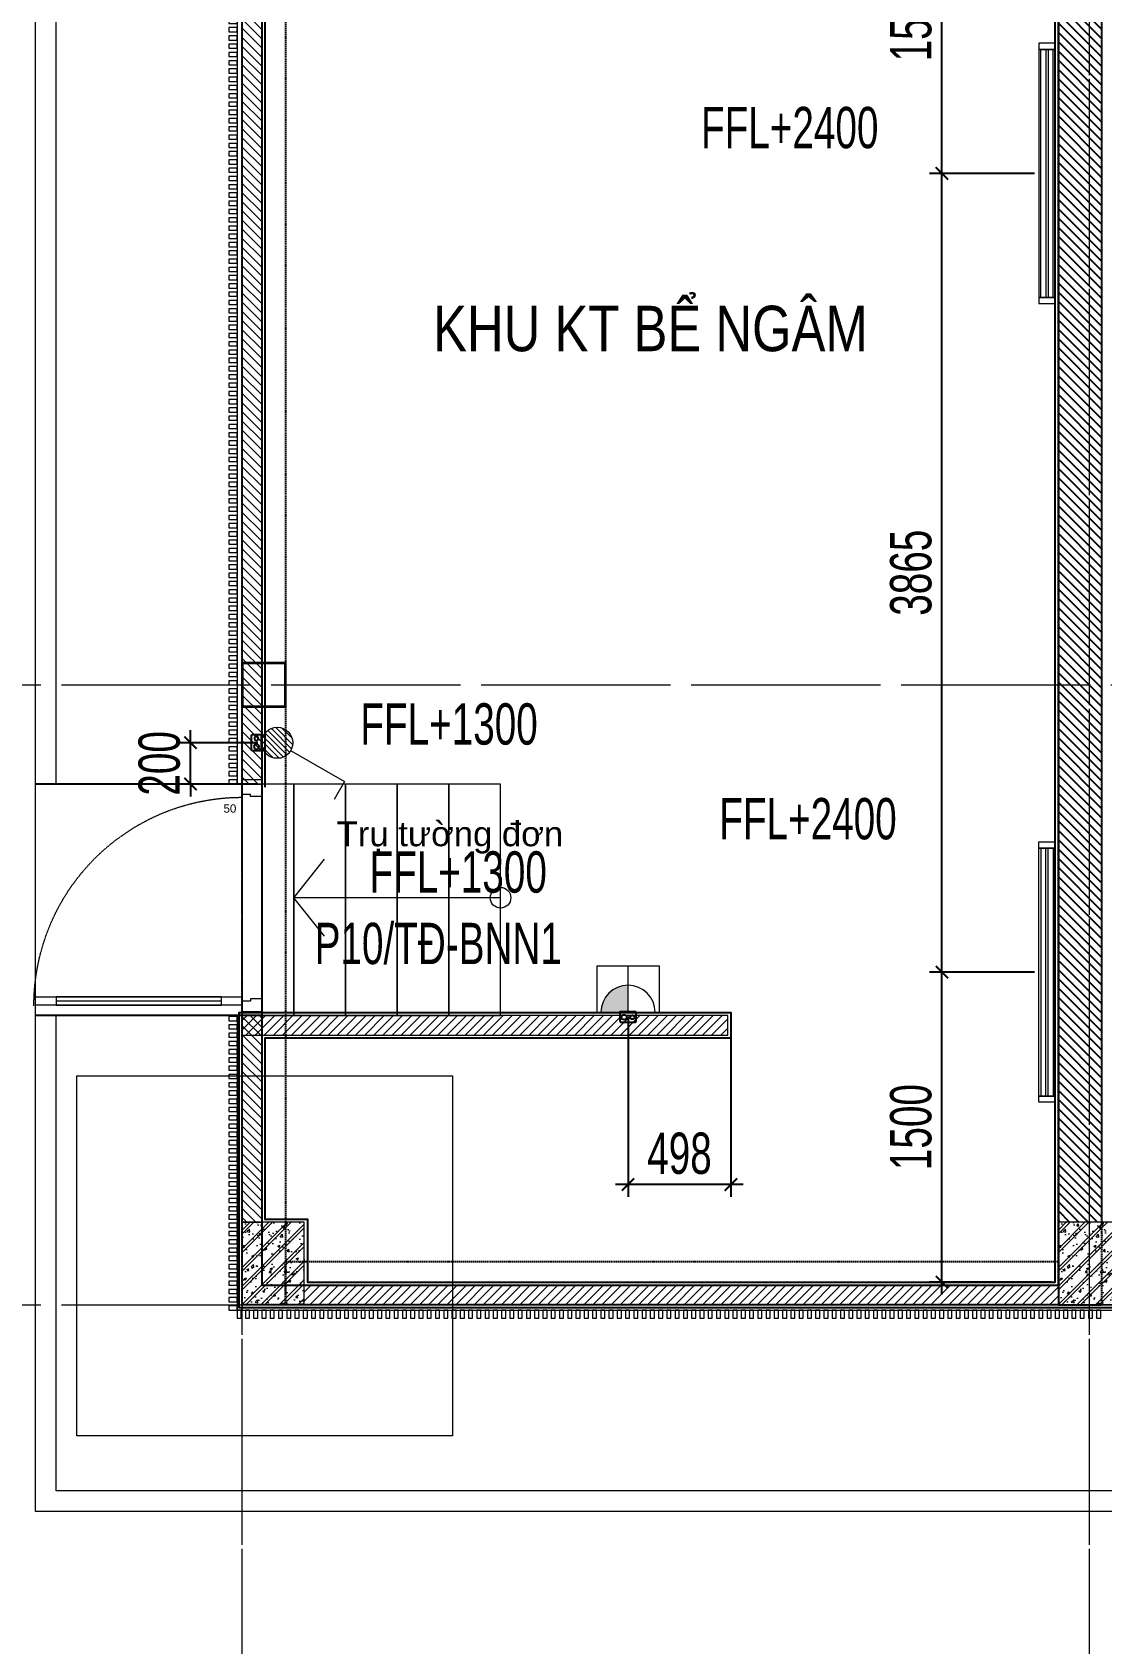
# Model space of a CAD drawing. Header units: millimetres. Extents: x -343543 to 400519, y -115663 to 104219.
# Drawn here: x -339580 to -334403, y 1360 to 9158 of the extents above; entities that cross this region are included whole.
import ezdxf
from ezdxf.xclip import XClip

# ---------------------------------------------------------------- set-up
doc = ezdxf.new("R2010")
doc.units = ezdxf.units.MM
doc.header["$XCLIPFRAME"] = 0
for name, pattern in [('XREF MAT BANG TUONG XAY$0$01.Xref _MB T1$0$HIDDEN', [9.524999999999999, 6.35, -3.175]), ('XREF MAT BANG TUONG XAY$0$CENTER', [50.800000000000004, 31.75, -6.35, 6.35, -6.35]), ('XREF MAT BANG TUONG XAY$0$xref_IKIGAI_Cot$0$HIDDEN', [9.524999999999999, 6.35, -3.175])]:
    doc.linetypes.add(name, pattern=pattern)
doc.layers.get('0').update_dxf_attribs({"color": 231, "lineweight": 0})
doc.layers.get('DefPoints').update_dxf_attribs({"color": 191})
for name, color, linetype in [('0-----E-Lighting', 2, 'Continuous'), ('Gen Điện', 6, 'Continuous'), ('XREF MAT BANG TUONG XAY$0$A-FNSH', 8, 'Continuous'), ('XREF MAT BANG TUONG XAY$0$A-FURN', 8, 'Continuous'), ('XREF MAT BANG TUONG XAY$0$A-PATT', 8, 'Continuous'), ('XREF MAT BANG TUONG XAY$0$xref_IKIGAI_Cot$0$S-HIDD', 8, 'XREF MAT BANG TUONG XAY$0$xref_IKIGAI_Cot$0$HIDDEN'), ('đế âm', 1, 'Continuous')]:
    doc.layers.add(name, color=color, linetype=linetype)
for name, color, linetype, lineweight in [('03. Xref_KyHieuChieuSang$0$1-INNO-E-Lighting', 3, 'Continuous', 5), ('1-INNO-E-Socket', 4, 'Continuous', 5), ('A-SYMBOLS', 10, 'Continuous', 13), ('E - EQ', 10, 'Continuous', 25), ('RSA -DIM', 231, 'Continuous', 0), ('SME-E-POW-NOTE', 134, 'Continuous', 18), ('XREF MAT BANG TUONG XAY$0$$1$A-TEXT', 8, 'Continuous', 25), ('XREF MAT BANG TUONG XAY$0$01.Xref _MB T1$0$A-DOOR', 8, 'Continuous', 9), ('XREF MAT BANG TUONG XAY$0$01.Xref _MB T1$0$A-FNSH', 8, 'Continuous', 9), ('XREF MAT BANG TUONG XAY$0$01.Xref _MB T1$0$A-FURN', 8, 'Continuous', 5), ('XREF MAT BANG TUONG XAY$0$01.Xref _MB T1$0$A-HIDD-LO', 8, 'XREF MAT BANG TUONG XAY$0$01.Xref _MB T1$0$HIDDEN', 9), ('XREF MAT BANG TUONG XAY$0$01.Xref _MB T1$0$A-LITE', 8, 'Continuous', 9), ('XREF MAT BANG TUONG XAY$0$01.Xref _MB T1$0$A-PATT', 8, 'Continuous', 9), ('XREF MAT BANG TUONG XAY$0$01.Xref _MB T1$0$A-TEXT', 8, 'Continuous', 25), ('XREF MAT BANG TUONG XAY$0$01.Xref _MB T1$0$A-WALL', 8, 'Continuous', 35), ('XREF MAT BANG TUONG XAY$0$01.Xref _MB T1$0$A-WALL-INT', 8, 'Continuous', 9), ('XREF MAT BANG TUONG XAY$0$A-FINE', 8, 'Continuous', 25), ('XREF MAT BANG TUONG XAY$0$A-GRID', 8, 'XREF MAT BANG TUONG XAY$0$CENTER', 15), ('XREF MAT BANG TUONG XAY$0$A-SYMBOLS', 8, 'Continuous', 13), ('XREF MAT BANG TUONG XAY$0$A-WALL-INT', 8, 'Continuous', 9), ('XREF MAT BANG TUONG XAY$0$xref_IKIGAI_Cot$0$A-FNSH', 8, 'Continuous', 9), ('XREF MAT BANG TUONG XAY$0$xref_IKIGAI_Cot$0$A-PATT', 8, 'Continuous', 5)]:
    doc.layers.add(name, color=color, linetype=linetype, lineweight=lineweight)
doc.layers.add('fix lightting red', color=1, linetype='Continuous', lineweight=5, true_color=0xff0000)
doc.styles.add('SM-DIMTEXT', font='SME.shx', dxfattribs={"width": 0.7})
doc.styles.add('SME-TEXT', font='sme.shx', dxfattribs={"width": 0.7})
doc.styles.add('XREF MAT BANG TUONG XAY$0$01.Xref _MB T1$0$Standard', font='arial.ttf')
doc.styles.add('XREF MAT BANG TUONG XAY$0$Arial', font='arial.ttf', dxfattribs={"width": 0.8})
doc.dimstyles.new('SDIM-100', dxfattribs={"dimscale": 100, "dimtxt": 2, "dimasz": 0.6, "dimexe": 0.6, "dimexo": 0.2, "dimgap": 0.5, "dimtad": 1, "dimdec": 0, "dimzin": 12, "dimtxsty": 'SM-DIMTEXT', "dimblk": 'ARCHTICK', "dimblk1": 'ARCHTICK', "dimblk2": 'ARCHTICK', "dimcen": 0.12, "dimdle": 0.6, "dimclrd": 7, "dimclre": 8, "dimadec": 0, "dimazin": 3, "dimtfac": 2, "dimtix": 1, "dimtmove": 1, "dimatfit": 3, "dimfxl": 1, "dimtzin": 0, "dimarcsym": 1})

# ---------------------------------------------------------------- blocks, each defined once
blk = doc.blocks.new('*U168')
at = {"color": 8}
blk.add_line((69.99999999999955, -100.0000000000003), (69.99999999999955, -900.0000000000587), dxfattribs=at)
for points in [[(20.00000000000045, 94.99254344201546), (80.00000000000023, 94.99254344201513), (80.00000000000023, 39.99999999999964), (70.00000000000023, 39.99999999999969), (70, -3.126388037344441e-13), (20, -8.526512829121202e-14)], [(1120.000000000058, 94.99254344201378), (1060.000000000058, 94.99254344201407), (1060.000000000058, 39.99999999999845), (1070.000000000058, 39.99999999999839), (1070.000000000058, -1.548983163957018e-12), (1120.000000000058, -1.804778548830654e-12)], [(50, -2.415845301584341e-13), (49.99999999999932, -1000.000000000058), (89.99999999999932, -1000.000000000059), (90, -4.263256414560601e-13)], [(49.99999999999932, -100.0000000000002), (89.99999999999955, -100.0000000000005), (89.99999999999955, -900.0000000000587), (49.99999999999955, -900.0000000000584)]]:
    blk.add_lwpolyline(points, close=True, dxfattribs=at)
at = {"layer": 'XREF MAT BANG TUONG XAY$0$01.Xref _MB T1$0$A-FNSH', "color": 8}
for points in [[(20.00000000000045, 94.99254344201546), (4.547473508864641e-13, 94.99254344201553), (0, 0), (20, -8.526512829121202e-14)], [(1120.000000000058, 94.99254344201378), (1140.000000000058, 94.99254344201364), (1140.000000000058, -1.918465386552271e-12), (1120.000000000058, -1.804778548830654e-12)]]:
    blk.add_lwpolyline(points, close=True, dxfattribs=at)
at = {"layer": 'XREF MAT BANG TUONG XAY$0$01.Xref _MB T1$0$A-HIDD-LO', "color": 8, "ltscale": 0.3}
blk.add_arc((47.50000000000159, -2.415845301584341e-13), 1008.333333333387, 270, 8.588134390403196e-15, dxfattribs=at)
blk = doc.blocks.new('XREF MAT BANG TUONG XAY$0$00.xref_IKIGAI_Truc')
at = {"layer": 'XREF MAT BANG TUONG XAY$0$A-GRID', "color": 8, "ltscale": 20}
for points in [[(0, -3895.000007497932), (0, 22924.43548412589)], [(4100, -3895.000007497932), (4100, 10635.40719643389)], [(-2907.525181142613, 6000), (42750.0013740146, 6000)], [(-2907.525181142613, 2999.999982399662), (42750.0013740146, 2999.999982399662)]]:
    blk.add_lwpolyline(points, dxfattribs=at)
blk = doc.blocks.new('*U117')
at = {"layer": 'XREF MAT BANG TUONG XAY$0$01.Xref _MB T1$0$A-PATT'}
h = blk.add_hatch(dxfattribs=at)
h.set_pattern_fill('ANSI31', color=8, scale=250, angle=-1.272221872585407e-14)
h.set_pattern_definition([(44.99999999999999, (-14.99859041086057, 1633.219606589251), (-22.09708691207961, 22.09708691207961), [])])
h.paths.add_polyline_path([(95.00374522013662, 3650.000012494296), (0.003746563941531888, 3650.000109944303), (-2.91038304567337e-11, 0), (95.00000000003571, 1.538710264004121e-05)])
at = {"layer": 'XREF MAT BANG TUONG XAY$0$01.Xref _MB T1$0$A-WALL-INT', "color": 8}
blk.add_lwpolyline([(95.00374522013662, 3650.000012494296), (0.003746563941531888, 3650.000109944303), (-2.91038304567337e-11, 0), (95.00000000003571, 1.538710264004121e-05)], close=True, dxfattribs=at)
blk = doc.blocks.new('*U120')
at = {"layer": 'XREF MAT BANG TUONG XAY$0$01.Xref _MB T1$0$A-PATT'}
h = blk.add_hatch(dxfattribs=at)
h.set_pattern_fill('ANSI31', color=8, scale=250, angle=-1.272221872585407e-14)
h.set_pattern_definition([(44.99999999999999, (4169.998099660738, -1921.794298776937), (-22.09708691207961, 22.09708691207961), [])])
h.paths.add_polyline_path([(4280.000435291736, 94.98610712810735), (9.750352289493451e-05, 94.99049750779096), (-2.91038304567337e-11, 0), (4280.000339132053, -0.004277542573824684)])
at = {"layer": 'XREF MAT BANG TUONG XAY$0$01.Xref _MB T1$0$A-WALL-INT', "color": 8}
blk.add_lwpolyline([(4280.000435291736, 94.98610712810735), (9.750352289493451e-05, 94.99049750779096), (-2.91038304567337e-11, 0), (4280.000339132053, -0.004277542573824684)], close=True, dxfattribs=at)
blk = doc.blocks.new('*U125')
at = {"layer": 'XREF MAT BANG TUONG XAY$0$01.Xref _MB T1$0$A-FURN', "color": 8}
blk.add_lwpolyline([(-10, -20), (10, -20), (10, 20), (-10, 20)], close=True, dxfattribs=at)
blk = doc.blocks.new('*U126')
at = {"color": 8, "transparency": 16777216}
for p in [(-8400, 0), (-8360, 0), (-8320, 0), (-8280, 0), (-8240, 0), (-8200, 0), (-8160, 0), (-8120, 0), (-8080, 0), (-8040, 0), (-8000, 0), (-7960, 0), (-7920, 0), (-7880, 0), (-7840, 0), (-7800, 0), (-7760, 0), (-7720, 0), (-7680, 0), (-7640, 0), (-7600, 0), (-7560, 0), (-7520, 0), (-7480, 0), (-7440, 0), (-7400, 0), (-7360, 0), (-7320, 0), (-7280, 0), (-7240, 0), (-7200, 0), (-7160, 0), (-7120, 0), (-7080, 0), (-7040, 0), (-7000, 0), (-6960, 0), (-6920, 0), (-6880, 0), (-6840, 0), (-6800, 0), (-6760, 0), (-6720, 0), (-6680, 0), (-6640, 0), (-6600, 0), (-6560, 0), (-6520, 0), (-6480, 0), (-6440, 0), (-6400, 0), (-6360, 0), (-6320, 0), (-6280, 0), (-6240, 0), (-6200, 0), (-6160, 0), (-6120, 0), (-6080, 0), (-6040, 0), (-6000, 0), (-5960, 0), (-5920, 0), (-5880, 0), (-5840, 0), (-5800, 0), (-5760, 0), (-5720, 0), (-5680, 0), (-5640, 0), (-5600, 0), (-5560, 0), (-5520, 0), (-5480, 0), (-5440, 0), (-5400, 0), (-5360, 0), (-5320, 0), (-5280, 0), (-5240, 0), (-5200, 0), (-5160, 0), (-5120, 0), (-5080, 0), (-5040, 0), (-5000, 0), (-4960, 0), (-4920, 0), (-4880, 0), (-4840, 0), (-4800, 0), (-4760, 0), (-4720, 0), (-4680, 0), (-4640, 0), (-4600, 0), (-4560, 0), (-4520, 0), (-4480, 0), (-4440, 0), (-4400, 0), (-4360, 0), (-4320, 0), (-4280, 0), (-4240, 0)]:
    blk.add_blockref('*U125', p, dxfattribs=at)
blk = doc.blocks.new('*U127')
at = {"layer": 'XREF MAT BANG TUONG XAY$0$01.Xref _MB T1$0$A-FURN', "color": 8}
blk.add_lwpolyline([(-10, -20), (10, -20), (10, 20), (-10, 20)], close=True, dxfattribs=at)
blk = doc.blocks.new('*U128')
at = {"color": 8, "transparency": 16777216}
for p in [(-4240, 0), (-4200, 0), (-4160, 0), (-4120, 0), (-4080, 0), (-4040, 0), (-4000, 0), (-3960, 0), (-3920, 0), (-3880, 0), (-3840, 0), (-3800, 0), (-3760, 0), (-3720, 0), (-3680, 0), (-3640, 0), (-3600, 0), (-3560, 0), (-3520, 0), (-3480, 0), (-3440, 0), (-3400, 0), (-3360, 0), (-3320, 0), (-3280, 0), (-3240, 0), (-3200, 0), (-3160, 0), (-3120, 0), (-3080, 0), (-3040, 0), (-3000, 0), (-2960, 0), (-2920, 0), (-2880, 0), (-2840, 0), (-2800, 0), (-2760, 0), (-2720, 0), (-2680, 0), (-2640, 0), (-2600, 0), (-2560, 0), (-2520, 0), (-2480, 0), (-2440, 0), (-2400, 0), (-2360, 0), (-2320, 0), (-2280, 0), (-2240, 0), (-2200, 0), (-2160, 0), (-2120, 0), (-2080, 0), (-2040, 0), (-2000, 0), (-1960, 0), (-1920, 0), (-1880, 0), (-1840, 0), (-1800, 0), (-1760, 0), (-1720, 0), (-1680, 0), (-1640, 0), (-1600, 0), (-1560, 0), (-1520, 0), (-1480, 0), (-1440, 0), (-1400, 0), (-1360, 0), (-1320, 0), (-1280, 0), (-1240, 0), (-1200, 0), (-1160, 0), (-1120, 0), (-1080, 0), (-1040, 0), (-1000, 0), (-960, 0), (-920, 0), (-880, 0), (-840, 0), (-800, 0), (-760, 0), (-720, 0), (-680, 0), (-640, 0), (-600, 0), (-560, 0), (-520, 0), (-480, 0), (-440, 0), (-400, 0), (-360, 0), (-320, 0), (-280, 0), (-240, 0), (-200, 0), (-160, 0), (-120, 0), (-80, 0), (-40, 0), (0, 0)]:
    blk.add_blockref('*U127', p, dxfattribs=at)
blk = doc.blocks.new('*U123')
at = {"layer": 'XREF MAT BANG TUONG XAY$0$01.Xref _MB T1$0$A-FURN', "color": 8}
blk.add_lwpolyline([(-10, -20), (10, -20), (10, 20), (-10, 20)], close=True, dxfattribs=at)
blk = doc.blocks.new('*U124')
at = {"color": 8, "transparency": 16777216}
for p in [(-1400, 0), (-1360, 0), (-1320, 0), (-1280, 0), (-1240, 0), (-1200, 0), (-1160, 0), (-1120, 0), (-1080, 0), (-1040, 0), (-1000, 0), (-960, 0), (-920, 0), (-880, 0), (-840, 0), (-800, 0), (-760, 0), (-720, 0), (-680, 0), (-640, 0), (-600, 0), (-560, 0), (-520, 0), (-480, 0), (-440, 0), (-400, 0), (-360, 0), (-320, 0), (-280, 0), (-240, 0), (-200, 0), (-160, 0), (-120, 0), (-80, 0), (-40, 0), (0, 0)]:
    blk.add_blockref('*U123', p, dxfattribs=at)
blk = doc.blocks.new('XREF MAT BANG TUONG XAY$0$01.Xref _MB T1$0$lam nhom T1')
at = {"color": 8, "elevation": 3.144242966086658e-10}
for points in [[(3.877553274136149e-05, 2519.999885363322), (-0.00137581484308911, 6800.000017600338), (-25.00137581484309, 6800.000017600338), (-24.99996122446726, 2519.999885363322)], [(-0.001414590377635189, -25.00007885234118), (-0.001320263618481416, 1400.0000000154), (-25.00132026361848, 1400.0000000154), (-25.00141459037764, -25.00007885234118)]]:
    blk.add_lwpolyline(points, close=True, dxfattribs=at)
at = {"color": 8}
blk.add_lwpolyline([(8394.990616963178, -7.885327113399399e-05), (3.244267240921569e-13, -7.885327158874134e-05), (3.244267240921569e-13, -25.00007885327159), (8394.990616963178, -25.00007885327113)], close=True, dxfattribs=at)
at = {"color": 8, "rotation": 270}
for name, p in [('*U128', (-44.99996122446726, 2529.999885363322)), ('*U124', (-45.00141459037764, -15.00007885234118))]:
    blk.add_blockref(name, p, dxfattribs=at)
at = {"color": 8}
blk.add_blockref('*U126', (8384.990616963178, -45.00007885327113), dxfattribs=at)
blk = doc.blocks.new('*U228')
at = {"layer": 'XREF MAT BANG TUONG XAY$0$A-PATT'}
h = blk.add_hatch(dxfattribs=at)
h.set_pattern_fill('ANSI31', color=8, scale=10)
h.set_pattern_definition([(45, (42036.78965778148, -11293.56439682681), (-22.45064030267288, 22.45064030267288), [])])
h.paths.add_polyline_path([(-38.69831128977239, 47.5), (6551.301708539423, 47.5), (6551.301708539423, -162.5), (-38.69831128977239, -162.5)])
at = {"layer": 'XREF MAT BANG TUONG XAY$0$A-WALL-INT', "color": 8}
blk.add_lwpolyline([(-38.69831128977239, 47.5), (6551.301708539423, 47.5), (6551.301708539423, -162.5), (-38.69831128977239, -162.5)], close=True, dxfattribs=at)
blk = doc.blocks.new('XREF MAT BANG TUONG XAY$0$01.Xref _MB T1$0$Phong tam')
at = {"layer": 'XREF MAT BANG TUONG XAY$0$A-FURN', "color": 8, "rotation": 90}
blk.add_blockref('*U228', (-4607.5000065696, 438.6982827404586), dxfattribs=at)
blk = doc.blocks.new('*U121')
at = {"layer": 'XREF MAT BANG TUONG XAY$0$01.Xref _MB T1$0$A-PATT'}
h = blk.add_hatch(dxfattribs=at)
h.set_pattern_fill('ANSI31', color=8, scale=250, angle=-1.272221872585407e-14)
h.set_pattern_definition([(44.99999999999999, (2239.998238942344, -1921.79231900322), (-22.09708691207961, 22.09708691207961), [])])
h.paths.add_polyline_path([(2350.000574573341, 94.9880869018245), (9.750352289493451e-05, 94.99049750779096), (-2.91038304567337e-11, 0), (2350.000478413659, -0.002297768856681046)])
at = {"layer": 'XREF MAT BANG TUONG XAY$0$01.Xref _MB T1$0$A-WALL-INT', "color": 8}
blk.add_lwpolyline([(2350.000574573341, 94.9880869018245), (9.750352289493451e-05, 94.99049750779096), (-2.91038304567337e-11, 0), (2350.000478413659, -0.002297768856681046)], close=True, dxfattribs=at)
blk = doc.blocks.new('*U122')
at = {"layer": 'XREF MAT BANG TUONG XAY$0$01.Xref _MB T1$0$A-PATT'}
h = blk.add_hatch(dxfattribs=at)
h.set_pattern_fill('ANSI31', color=8, scale=250, angle=-1.272221872585407e-14)
h.set_pattern_definition([(44.99999999999999, (889.996979323045, -1921.790934186015), (-22.09708691207961, 22.09708691207961), [])])
h.paths.add_polyline_path([(999.9993149540426, 94.98947171902905), (9.750352289493451e-05, 94.99049750779096), (-2.91038304567337e-11, 0), (999.9992187943601, -0.0009129516521294103)])
at = {"layer": 'XREF MAT BANG TUONG XAY$0$01.Xref _MB T1$0$A-WALL-INT', "color": 8}
blk.add_lwpolyline([(999.9993149540426, 94.98947171902905), (9.750352289493451e-05, 94.99049750779096), (-2.91038304567337e-11, 0), (999.9992187943601, -0.0009129516521294103)], close=True, dxfattribs=at)
blk = doc.blocks.new('XREF MAT BANG TUONG XAY$0$xref_IKIGAI_Cot')
at = {"layer": 'XREF MAT BANG TUONG XAY$0$xref_IKIGAI_Cot$0$A-PATT'}
h = blk.add_hatch(dxfattribs=at)
h.set_pattern_fill('BT-01', color=8, scale=15, pattern_type=2)
h.set_pattern_definition([(49.99999999999999, (80.00927317288006, 3179.99998239975), (107.589027390113, -9.412820247389266), [11.25, -123.75]), (355, (80.00927317288006, 3179.99998239975), (-20.81270004195, 112.8288200550018), [9, -99]), (100.4514, (88.97502517288012, 3179.21558139975), (86.77640725710323, 103.415931309143), [9.5610285, -105.1713168]), (46.18420000000001, (80.00927317288006, 3209.99998239975), (160.0861572938467, -24.82785214935271), [16.875, -185.625]), (96.6356, (93.34978492288019, 3207.93098634975), (140.1994058323055, 146.1176806350663), [14.3415432, -157.75695]), (351.1842, (80.00927317288006, 3209.99998239975), (140.1992917700441, 146.1177901387987), [13.5, -148.5]), (21, (95.00927317288006, 3202.49998239975), (89.53605781776925, -60.39283359980082), [11.25, -123.75]), (326.0000000000001, (95.00927317288006, 3202.49998239975), (36.49729978823726, 108.772506757028), [9, -99]), (71.4514, (102.4706081228801, 3197.46724149975), (126.0333942872235, 48.37957450649286), [9.5610285, -105.1713168]), (37.50000000000001, (80.00927317288006, 3179.99998239975), (1.8239782975936, 49.93407807469672), [0, -97.8, 0, -100.5, 0, -99.375]), (7.499999999999999, (80.00927317288006, 3179.99998239975), (39.46043061632229, 59.16175678235403), [0, -57.3, 0, -95.55, 0, -37.875]), (327.5, (46.55927317288024, 3179.99998239975), (80.07336542586135, -3.383230760156963), [0, -37.5, 0, -117, 0, -155.25]), (317.5, (31.55927317288024, 3179.99998239975), (87.47792540135794, 15.01574734984766), [0, -48.75, 0, -77.69999999999999, 0, -110.25]), (45, (80.00927317288006, 3179.99998239975), (-45.07805730064241, 45.07805730064241), []), (45, (80.00927317288006, 3198.37498239975), (-45.07805730064241, 45.07805730064241), [])])
h.paths.add_polyline_path([(0.009273172880057245, 2999.99998239975), (300.0092731728801, 2999.99998239975), (300.0092731728801, 3399.99998239975), (0.009273172880057245, 3399.99998239975)])
h = blk.add_hatch(dxfattribs=at)
h.set_pattern_fill('BT-01', color=8, scale=15, pattern_type=2)
h.set_pattern_definition([(49.99999999999999, (4029.990636106085, 3179.999971390936), (107.589027390113, -9.412820247389266), [11.25, -123.75]), (355, (4029.990636106085, 3179.999971390936), (-20.81270004195, 112.8288200550018), [9, -99]), (100.4514, (4038.956388106085, 3179.215570390935), (86.77640725710323, 103.415931309143), [9.5610285, -105.1713168]), (46.18420000000001, (4029.990636106085, 3209.999971390936), (160.0861572938467, -24.82785214935271), [16.875, -185.625]), (96.6356, (4043.331147856085, 3207.930975340935), (140.1994058323055, 146.1176806350663), [14.3415432, -157.75695]), (351.1842, (4029.990636106085, 3209.999971390936), (140.1992917700441, 146.1177901387987), [13.5, -148.5]), (21, (4044.990636106085, 3202.499971390936), (89.53605781776925, -60.39283359980082), [11.25, -123.75]), (326.0000000000001, (4044.990636106085, 3202.499971390936), (36.49729978823726, 108.772506757028), [9, -99]), (71.4514, (4052.451971056085, 3197.467230490935), (126.0333942872235, 48.37957450649286), [9.5610285, -105.1713168]), (37.50000000000001, (4029.990636106085, 3179.999971390936), (1.8239782975936, 49.93407807469672), [0, -97.8, 0, -100.5, 0, -99.375]), (7.499999999999999, (4029.990636106085, 3179.999971390936), (39.46043061632229, 59.16175678235403), [0, -57.3, 0, -95.55, 0, -37.875]), (327.5, (3996.540636106085, 3179.999971390936), (80.07336542586135, -3.383230760156963), [0, -37.5, 0, -117, 0, -155.25]), (317.5, (3981.540636106085, 3179.999971390936), (87.47792540135794, 15.01574734984766), [0, -48.75, 0, -77.69999999999999, 0, -110.25]), (45, (4029.990636106085, 3179.999971390936), (-45.07805730064241, 45.07805730064241), []), (45, (4029.990636106085, 3198.374971390936), (-45.07805730064241, 45.07805730064241), [])])
h.paths.add_polyline_path([(3949.990636106085, 2999.999971390935), (4249.990636106086, 2999.999971390936), (4249.990636106086, 3399.999971390936), (3949.990636106085, 3399.999971390935)])
at = {"layer": 'XREF MAT BANG TUONG XAY$0$A-GRID', "color": 8, "ltscale": 20}
for points in [[(0, -3895.000007497932), (0, 22924.43548412589)], [(4100, -3895.000007497932), (4100, 10635.40719643389)], [(-2907.525181142613, 6000), (42750.0013740146, 6000)], [(-2907.525181142613, 2999.999982399662), (42750.0013740146, 2999.999982399662)]]:
    blk.add_lwpolyline(points, dxfattribs=at)
at = {"layer": 'XREF MAT BANG TUONG XAY$0$xref_IKIGAI_Cot$0$A-FNSH', "color": 8}
for points in [[(0.009273172880057245, 2999.99998239975), (300.0092731728801, 2999.99998239975), (300.0092731728801, 3399.99998239975), (0.009273172880057245, 3399.99998239975)], [(3949.990636106085, 2999.999971390935), (4249.990636106086, 2999.999971390936), (4249.990636106086, 3399.999971390936), (3949.990636106085, 3399.999971390935)]]:
    blk.add_lwpolyline(points, close=True, dxfattribs=at)
at = {"layer": 'XREF MAT BANG TUONG XAY$0$xref_IKIGAI_Cot$0$S-HIDD', "color": 8}
for points in [[(-0.0001198311510961503, 19189.99902192166), (210.0092730332399, 19189.99902192166), (210.0092730332399, 2999.999971648678), (-0.0001198311510961503, 2999.999971648678)], [(3949.998987555203, 2999.999971529011), (4159.989702385041, 2999.999971529011), (4159.998899439706, 9989.999991220131), (3950.00818460987, 9989.999991220131)], [(210.0092730332399, 3209.999656355016), (3949.990636106085, 3209.999656355016), (3949.990636106085, 2999.999656355016), (210.0092730332399, 2999.999656355016)]]:
    blk.add_lwpolyline(points, close=True, dxfattribs=at)
blk = doc.blocks.new('01.Xref _MB T1')
at = {"color": 8}
blk.add_lwpolyline([(39999.98286495637, 2999.999971648669), (40000.00011983114, 19400.00000088175), (-0.0001133780606323853, 19399.99891031675), (0.000109863918623887, 2999.999971648669), (8394.990727505367, 2999.999903546392), (8394.990727505367, -99.99995756214776), (31605.0109035246, -99.99952292154558), (31605.0109035246, 3000.000348937985)], close=True, dxfattribs=at)
at = {"layer": 'XREF MAT BANG TUONG XAY$0$01.Xref _MB T1$0$A-FNSH', "color": 8}
for points in [[(8394.990727339966, 1999.99999333009), (-999.9999959093402, 1999.999981685571), (-1000.000116038544, 20399.99967771958), (14583.31300676734, 20400.00779865909)], [(-899.9999931077982, 5519.999867226095), (-900.0001153567573, 20299.99973147439), (14483.31306052217, 20300.00774490426), (14483.3133300148, 19400.000002179)], [(8394.990727220931, 2099.99999333009), (-899.9999965911265, 2099.999981804576), (-900.0000185147292, 4399.999961164553)]]:
    blk.add_lwpolyline(points, dxfattribs=at)
for points in [[(250.0005739738408, 5519.999884843814), (9.565117215970531e-05, 5519.999884843814), (0.0001087993587134406, 4399.999190428291), (250.0005871220274, 4399.999190428291)], [(250.0005871220274, 4399.999190428291), (500.0005871220274, 4399.999190428291), (500.0005739738408, 5519.999884843814), (250.0005739738408, 5519.999884843814)], [(500.0005871220274, 4399.999190428291), (750.0005871220274, 4399.999190428291), (750.0005739738408, 5519.999884843814), (500.0005739738408, 5519.999884843814)], [(750.0005871220274, 4399.999190428291), (1000.000587122027, 4399.999190428291), (1000.000573973841, 5519.999884843814), (750.0005739738408, 5519.999884843814)], [(1000.000587122027, 4399.999190428291), (1250.000587122027, 4399.999190428291), (1250.000573973841, 5519.999884843814), (1000.000573973841, 5519.999884843814)]]:
    blk.add_lwpolyline(points, close=True, dxfattribs=at)
at = {"layer": 'XREF MAT BANG TUONG XAY$0$01.Xref _MB T1$0$A-LITE', "color": 8, "ltscale": 10, "elevation": 1.603242391837502e-10}
for points in [[(397.9100880867409, 4783.100958077643), (250.0005871220274, 4969.999520143649), (397.9100880867409, 5156.898082209655)], [(1250.000587122027, 4969.999520143649), (250.0005871220274, 4969.999520143649)]]:
    blk.add_lwpolyline(points, dxfattribs=at)
at = {"layer": 'XREF MAT BANG TUONG XAY$0$01.Xref _MB T1$0$A-PATT', "color": 8}
blk.add_circle((1250.000587122027, 4969.999520143649), 50, dxfattribs=at)
at = {"layer": 'XREF MAT BANG TUONG XAY$0$01.Xref _MB T1$0$A-TEXT', "color": 8}
for p, q in [((-24.99985797088448, 5520.000156423932), (-1000.000033913384, 5519.999834174907)), ((94.99049347006803, 4399.999985045242), (-1000.000052876603, 4399.999958252271))]:
    blk.add_line(p, q, dxfattribs=at)
at = {"layer": 'XREF MAT BANG TUONG XAY$0$01.Xref _MB T1$0$A-WALL', "color": 8}
blk.add_lwpolyline([(-0.009393004023877438, 5894.999989249007), (209.9906069959761, 5894.999989249007), (209.9906069959761, 6104.999989249007), (-0.009393004023877438, 6104.999989249007)], close=True, dxfattribs=at)
at = {"layer": 'XREF MAT BANG TUONG XAY$0$A-FINE', "color": 8}
blk.add_lwpolyline([(3950.00010827816, 9989.999760464623), (94.9906023545991, 9989.999757980495), (94.99060235897196, 3094.999980314135), (3950.00010828254, 3094.999982798265)], close=True, dxfattribs=at)
at = {"layer": 'XREF MAT BANG TUONG XAY$0$A-SYMBOLS', "color": 8}
blk.add_lwpolyline([(-801.3549707522034, 4108.459103278205), (1017.084940594214, 4108.459103278205), (1017.084940594214, 2366.15851022987), (-801.3549707522034, 2366.15851022987)], close=True, dxfattribs=at)
at = {"color": 8}
for name, p in [('XREF MAT BANG TUONG XAY$0$00.xref_IKIGAI_Truc', (0.000109863918623887, 0)), ('XREF MAT BANG TUONG XAY$0$01.Xref _MB T1$0$lam nhom T1', (0.000109863918623887, 2999.999982399662))]:
    blk.add_blockref(name, p, dxfattribs=at)
at = {"layer": 'XREF MAT BANG TUONG XAY$0$01.Xref _MB T1$0$A-DOOR', "color": 8, "extrusion": (1.423519046342821e-14, 2.819433481905707e-13, -1), "zscale": -1, "rotation": 90.00003766684722}
blk.add_blockref('*U168', (0.002002250686928164, 4399.999930170239, 1.72234548317451e-09), dxfattribs=at)
at = {"layer": 'XREF MAT BANG TUONG XAY$0$01.Xref _MB T1$0$A-WALL-INT', "color": 8}
for name, p, rotation in [('*U120', (94.99064614729286, 5519.999867721446), 90.00005878651592), ('*U122', (94.9906073717575, 3399.999971607218), 90.00005878651592), ('*U121', (0.0001098223801818676, 4305.009485213113), 5.878651590575667e-05)]:
    blk.add_blockref(name, p, dxfattribs=dict(at, rotation=rotation))
at = {"layer": 'XREF MAT BANG TUONG XAY$0$01.Xref _MB T1$0$A-WALL-INT', "color": 8, "xscale": -1, "rotation": 89.9999412134841}
blk.add_blockref('*U117', (3950.000335685632, 3094.999982399633), dxfattribs=at)
at = {"layer": 'DefPoints', "color": 8, "style": 'XREF MAT BANG TUONG XAY$0$01.Xref _MB T1$0$Standard'}
blk.add_text('Trụ tường đơn', height=120, dxfattribs=at).set_placement((457.0884831302683, 5219.091694071642))
at = {"layer": 'DefPoints', "color": 8, "insert": (-90.77617502319481, 5421.69066902687), "char_height": 40, "attachment_point": 1, "style": 'XREF MAT BANG TUONG XAY$0$01.Xref _MB T1$0$Standard'}
blk.add_mtext_dynamic_manual_height_columns('50', width=31782.17549554538, gutter_width=200, heights=[0], dxfattribs=at)
at = {"layer": 'XREF MAT BANG TUONG XAY$0$$1$A-TEXT', "color": 8, "style": 'XREF MAT BANG TUONG XAY$0$Arial', "width": 0.8}
blk.add_text('KHU KT BỂ NGÂM', height=220, dxfattribs=at).set_placement((923.6979469970101, 7614.271433851158))
at = {"layer": 'XREF MAT BANG TUONG XAY$0$01.Xref _MB T1$0$A-TEXT', "color": 8}
blk.add_blockref('XREF MAT BANG TUONG XAY$0$01.Xref _MB T1$0$Phong tam', (8605.000114851944, 2999.999989189255), dxfattribs=at)
at = {"layer": 'XREF MAT BANG TUONG XAY$0$A-FNSH', "color": 8}
blk.add_lwpolyline([(14224.99083489596, 5984.999989252437), (8959.99072531081, 5984.999988048356), (8959.990725310818, 5884.999987105228), (8620.000112851703, 5884.999987188643), (8620.000111629779, 1284.999989197549), (8379.99071893609, 1284.999989252436), (8379.991632727491, 2985.000304539011), (-15.00949560948357, 2984.99996028257), (-14.99971392287989, 4414.999982515328), (2365.000586729344, 4415.000015141835), (2365.000588442788, 4290.009599311321), (109.9906023516451, 4290.009490519547), (109.9906019687478, 3414.999971610228), (314.9999888980674, 3414.999971651798), (315.0002146374754, 3109.999980802448), (3934.98135993092, 3109.999980802448), (3934.979985880505, 9974.999761473204), (414.9999537233525, 9974.99999909619), (414.9999537233452, 9785.00020688083), (109.99053494291, 9785.000206856816), (109.9912801026221, 5504.999887541038)], dxfattribs=at)
at = {"color": 8}
ref = blk.add_blockref('XREF MAT BANG TUONG XAY$0$xref_IKIGAI_Cot', (-0.009273172880057245, -1.075099498848431e-05), dxfattribs=at)
XClip(ref).set_block_clipping_path([(-1610.3425959282936, -2225.6693134198044), (41829.12952086335, 21555.881957526355)])
blk = doc.blocks.new('*U321')
at = {"layer": '1-INNO-E-Socket'}
h = blk.add_hatch(color=4, dxfattribs=at)
h.dxf.hatch_style = 1
h.paths.add_polyline_path([(-109.375, 0), (0, 0), (0, 109.375, 0.4142135623730951)])
at = {"layer": '1-INNO-E-Socket', "color": 1}
for p, q in [((-125, 187.5), (125, 187.5)), ((-125, 0), (-125, 187.5)), ((125, 187.5), (125, 0)), ((125, 0), (-125, 0))]:
    blk.add_line(p, q, dxfattribs=at)
at = {"layer": '1-INNO-E-Socket'}
for p, q in [((0, 0), (0, 187.5)), ((109.375, 0), (-109.375, 0))]:
    blk.add_line(p, q, dxfattribs=at)
blk.add_arc((0, 0), 109.375, 0, 180, dxfattribs=at)
blk = doc.blocks.new('*X86')
at = {"color": 0}
for p, q in [((10925.35534641637, 54067.7078335606), (11007.2921664394, 54149.64465358363)), ((10928.37434975985, 54097.24334119857), (10977.75665880143, 54146.62565024015)), ((10930.63708415825, 54046.47306700799), (11028.52693299201, 54144.36291584175)), ((10940.2927761634, 54029.61225471863), (11045.38774528137, 54134.7072238366)), ((10953.41731944371, 54016.22029370445), (11058.77970629555, 54121.58268055629)), ((10969.98252428265, 54006.26899424889), (11068.7310057511, 54105.01747571735)), ((10990.7968314624, 54000.56679713415), (11074.43320286585, 54084.2031685376)), ((11019.26230986445, 54002.5157712417), (11072.4842287583, 54055.73769013555))]:
    blk.add_line(p, q, dxfattribs=at)
blk = doc.blocks.new('*U87')
at = {"layer": '03. Xref_KyHieuChieuSang$0$1-INNO-E-Lighting', "color": 2}
for p, q in [((36.00000000024011, 62.35382907289386), (180.0000000012005, 311.7691453644693)), ((180.0000000012005, 311.7691453644766), (263.1384387650614, 263.7691453641564))]:
    blk.add_line(p, q, dxfattribs=at)
blk.add_circle((0, 0), 72.00000000048021, dxfattribs=at)
at = {"layer": '03. Xref_KyHieuChieuSang$0$1-INNO-E-Lighting', "color": 2, "xscale": 0.9600000000064028, "yscale": 0.9600000000064028, "zscale": 0.9600000000064028}
blk.add_blockref('*X86', (-10560.00000007043, -51912.00000034623), dxfattribs=at)
blk = doc.blocks.new('đế âm 78')
at = {"layer": 'Gen Điện', "ltscale": 30}
blk.add_lwpolyline([(5501258.113785517, -3862344.867861336), (5501258.113785517, -3862422.867861336), (5501303.113785517, -3862422.867861336, 0.414213562373095), (5501308.113785517, -3862417.867861336), (5501308.113785517, -3862349.867861336, 0.414213562373095), (5501303.113785517, -3862344.867861336), (5501258.113785517, -3862344.867861336)], format="xyb", dxfattribs=at)
blk.add_lwpolyline([(5501261.116785519, -3862344.867861336), (5501261.116785519, -3862422.867861336)], dxfattribs=at)
for centre, radius in [((5501284.557468598, -3862362.867861336), 10), ((5501284.557468598, -3862402.867861336), 12.5)]:
    blk.add_circle(centre, radius, dxfattribs=at)
blk = doc.blocks.new('_ArchTick')
at = {"color": 0, "linetype": 'ByBlock', "const_width": 0.15}
blk.add_lwpolyline([(-0.5, -0.5), (0.5, 0.5)], dxfattribs=at)
blk = doc.blocks.new('*D493')
at = {"layer": 'DefPoints', "color": 0, "linetype": 'Continuous', "ltscale": 1000, "transparency": 16777216}
for p in [(-338814.275057235, 5719.999867721434), (-338468.4877426423, 5719.999867721434), (-338468.4877426423, 5519.999867721434)]:
    blk.add_point(p, dxfattribs=at)
at = {"layer": 'RSA -DIM', "color": 7, "linetype": 'Continuous', "lineweight": -2, "ltscale": 1000, "transparency": 16777216}
for p, q in [((-338814.275057235, 5719.999867721434), (-338814.275057235, 5779.999867721434)), ((-338814.275057235, 5519.999867721434), (-338814.275057235, 5719.999867721434)), ((-338814.275057235, 5519.999867721434), (-338814.275057235, 5459.999867721434))]:
    blk.add_line(p, q, dxfattribs=at)
at = {"layer": 'RSA -DIM', "color": 8, "linetype": 'Continuous', "lineweight": -2, "ltscale": 1000, "transparency": 16777216}
for p, q in [((-338488.4877426423, 5719.999867721434), (-338874.275057235, 5719.999867721434)), ((-338488.4877426423, 5519.999867721434), (-338874.275057235, 5519.999867721434))]:
    blk.add_line(p, q, dxfattribs=at)
at = {"layer": 'RSA -DIM', "color": 7, "linetype": 'Continuous', "lineweight": -2, "ltscale": 1000, "transparency": 16777216, "xscale": 60, "yscale": 60, "zscale": 60}
for p, rotation in [((-338814.275057235, 5719.999867721434), 270), ((-338814.275057235, 5519.999867721434), 90)]:
    blk.add_blockref('_ArchTick', p, dxfattribs=dict(at, rotation=rotation))
at = {"layer": 'RSA -DIM', "color": 0, "linetype": 'Continuous', "ltscale": 1000, "transparency": 16777216, "insert": (-338964.2750572349, 5619.99986772153), "char_height": 200, "attachment_point": 5, "rotation": 90, "style": 'SM-DIMTEXT'}
blk.add_mtext('200', dxfattribs=at)
blk = doc.blocks.new('*D494')
at = {"layer": 'DefPoints', "color": 0, "linetype": 'Continuous', "ltscale": 1000, "transparency": 16777216}
for p in [(-336696.3168206432, 4415.000008317642), (-336198.4777582703, 4415.000015141864), (-336696.3168206432, 3582.112994493189)]:
    blk.add_point(p, dxfattribs=at)
at = {"layer": 'RSA -DIM', "color": 8, "linetype": 'Continuous', "lineweight": -2, "ltscale": 1000, "transparency": 16777216}
for p, q in [((-336696.3168206432, 4395.000008317642), (-336696.3168206432, 3522.112994493189)), ((-336198.4777582703, 4395.000015141864), (-336198.4777582703, 3522.112994493189))]:
    blk.add_line(p, q, dxfattribs=at)
at = {"layer": 'RSA -DIM', "color": 7, "linetype": 'Continuous', "lineweight": -2, "ltscale": 1000, "transparency": 16777216}
blk.add_line((-336138.4777582703, 3582.112994493189), (-336756.3168206432, 3582.112994493189), dxfattribs=at)
at = {"layer": 'RSA -DIM', "color": 7, "linetype": 'Continuous', "lineweight": -2, "ltscale": 1000, "transparency": 16777216, "xscale": 60, "yscale": 60, "zscale": 60, "rotation": 180}
blk.add_blockref('_ArchTick', (-336696.3168206432, 3582.112994493189), dxfattribs=at)
at = {"layer": 'RSA -DIM', "color": 7, "linetype": 'Continuous', "lineweight": -2, "ltscale": 1000, "transparency": 16777216, "xscale": 60, "yscale": 60, "zscale": 60}
blk.add_blockref('_ArchTick', (-336198.4777582703, 3582.112994493189), dxfattribs=at)
at = {"layer": 'RSA -DIM', "color": 0, "linetype": 'Continuous', "ltscale": 1000, "transparency": 16777216, "insert": (-336447.3972894567, 3732.112994493189), "char_height": 200, "attachment_point": 5, "style": 'SM-DIMTEXT'}
blk.add_mtext('498', dxfattribs=at)
blk = doc.blocks.new('Led T8')
for points in [[(-630, -80), (-600, -80), (-600, 0), (-630, 0)], [(-600, -80), (600.0000000000018, -80), (600.0000000000018, 0), (-600, 0)], [(599.9198812078703, -80), (629.9198812078703, -80), (629.9198812078703, 0), (599.9198812078703, 0)], [(600.0000000000018, -35), (600.0000000000018, -10), (-600, -10), (-600, -35)], [(600.0000000000018, -45), (600.0000000000018, -70), (-600, -70), (-600, -45)]]:
    blk.add_lwpolyline(points, close=True)
blk = doc.blocks.new('*D1306')
at = {"layer": 'DefPoints', "color": 0, "linetype": 'Continuous', "ltscale": 1000, "transparency": 16777216}
for p in [(-335176.8347552107, 4609.999980802465), (-334708.507742156, 4609.999980802465), (-334628.4969850688, 3109.999980802479)]:
    blk.add_point(p, dxfattribs=at)
at = {"layer": 'RSA -DIM', "color": 8, "linetype": 'Continuous', "lineweight": -2, "ltscale": 1000, "transparency": 16777216}
for p, q in [((-334728.507742156, 4609.999980802465), (-335236.8347552107, 4609.999980802465)), ((-334648.4969850688, 3109.999980802479), (-335236.8347552107, 3109.999980802478))]:
    blk.add_line(p, q, dxfattribs=at)
at = {"layer": 'RSA -DIM', "color": 7, "linetype": 'Continuous', "lineweight": -2, "ltscale": 1000, "transparency": 16777216}
blk.add_line((-335176.8347552107, 3049.999980802478), (-335176.8347552107, 4669.999980802465), dxfattribs=at)
at = {"layer": 'RSA -DIM', "color": 7, "linetype": 'Continuous', "lineweight": -2, "ltscale": 1000, "transparency": 16777216, "xscale": 60, "yscale": 60, "zscale": 60}
for p, rotation in [((-335176.8347552107, 4609.999980802465), 90), ((-335176.8347552107, 3109.999980802478), 270)]:
    blk.add_blockref('_ArchTick', p, dxfattribs=dict(at, rotation=rotation))
at = {"layer": 'RSA -DIM', "color": 0, "linetype": 'Continuous', "ltscale": 1000, "transparency": 16777216, "insert": (-335326.8347552107, 3859.999980802565), "char_height": 200, "attachment_point": 5, "rotation": 90, "style": 'SM-DIMTEXT'}
blk.add_mtext('1500', dxfattribs=at)
blk = doc.blocks.new('*D1307')
at = {"layer": 'DefPoints', "color": 0, "linetype": 'Continuous', "ltscale": 1000, "transparency": 16777216}
for p in [(-335176.8347552108, 8474.999761473216), (-334708.507742156, 8474.999761473216), (-334708.507742156, 4609.999980802465)]:
    blk.add_point(p, dxfattribs=at)
at = {"layer": 'RSA -DIM', "color": 7, "linetype": 'Continuous', "lineweight": -2, "ltscale": 1000, "transparency": 16777216}
blk.add_line((-335176.8347552108, 4549.999980802465), (-335176.8347552108, 8534.999761473216), dxfattribs=at)
at = {"layer": 'RSA -DIM', "color": 8, "linetype": 'Continuous', "lineweight": -2, "ltscale": 1000, "transparency": 16777216}
for p, q in [((-334728.507742156, 8474.999761473216), (-335236.8347552108, 8474.999761473216)), ((-334728.507742156, 4609.999980802465), (-335236.8347552108, 4609.999980802465))]:
    blk.add_line(p, q, dxfattribs=at)
at = {"layer": 'RSA -DIM', "color": 7, "linetype": 'Continuous', "lineweight": -2, "ltscale": 1000, "transparency": 16777216, "xscale": 60, "yscale": 60, "zscale": 60}
for p, rotation in [((-335176.8347552108, 8474.999761473216), 90), ((-335176.8347552108, 4609.999980802465), 270)]:
    blk.add_blockref('_ArchTick', p, dxfattribs=dict(at, rotation=rotation))
at = {"layer": 'RSA -DIM', "color": 0, "linetype": 'Continuous', "ltscale": 1000, "transparency": 16777216, "insert": (-335326.8347552108, 6542.499871137935), "char_height": 200, "attachment_point": 5, "rotation": 90, "style": 'SM-DIMTEXT'}
blk.add_mtext('3865', dxfattribs=at)
blk = doc.blocks.new('*D1308')
at = {"layer": 'DefPoints', "color": 0, "linetype": 'Continuous', "ltscale": 1000, "transparency": 16777216}
for p in [(-335176.834755211, 9974.999761473237), (-334628.4983591192, 9974.999761473237), (-334708.507742156, 8474.999761473216)]:
    blk.add_point(p, dxfattribs=at)
at = {"layer": 'RSA -DIM', "color": 7, "linetype": 'Continuous', "lineweight": -2, "ltscale": 1000, "transparency": 16777216}
blk.add_line((-335176.834755211, 8414.999761473216), (-335176.834755211, 10034.99976147324), dxfattribs=at)
at = {"layer": 'RSA -DIM', "color": 8, "linetype": 'Continuous', "lineweight": -2, "ltscale": 1000, "transparency": 16777216}
for p, q in [((-334648.4983591192, 9974.999761473237), (-335236.834755211, 9974.999761473237)), ((-334728.507742156, 8474.999761473216), (-335236.834755211, 8474.999761473216))]:
    blk.add_line(p, q, dxfattribs=at)
at = {"layer": 'RSA -DIM', "color": 7, "linetype": 'Continuous', "lineweight": -2, "ltscale": 1000, "transparency": 16777216, "xscale": 60, "yscale": 60, "zscale": 60}
for p, rotation in [((-335176.834755211, 9974.999761473237), 90), ((-335176.834755211, 8474.999761473216), 270)]:
    blk.add_blockref('_ArchTick', p, dxfattribs=dict(at, rotation=rotation))
at = {"layer": 'RSA -DIM', "color": 0, "linetype": 'Continuous', "ltscale": 1000, "transparency": 16777216, "insert": (-335326.8347552109, 9224.99976147332), "char_height": 200, "attachment_point": 5, "rotation": 90, "style": 'SM-DIMTEXT'}
blk.add_mtext('1500', dxfattribs=at)

msp = doc.modelspace()

# ---------------------------------------------------------------- block references
at = {"layer": 'A-SYMBOLS'}
msp.add_blockref('01.Xref _MB T1', (-338563.4783449996, 2.91038304567337e-11), dxfattribs=at)

# ---------------------------------------------------------------- next in the draw order: block references
at = {"layer": '0-----E-Lighting', "xscale": 1.041666666660155, "yscale": 1.041666666660155, "zscale": 1.041666666660155, "rotation": 270}
msp.add_blockref('*U87', (-338394.1416624108, 5719.425311747307), dxfattribs=at)
at = {"layer": 'E - EQ', "xscale": 1.2, "yscale": 1.2, "zscale": 1.2}
msp.add_blockref('*U321', (-336696.3168206432, 4414.999995509766), dxfattribs=at)
at = {"layer": 'fix lightting red', "color": 1, "true_color": 0xff0000, "rotation": 270}
msp.add_blockref('Led T8', (-334628.5077421559, 8474.999761473218), dxfattribs=at)
at = {"layer": 'fix lightting red', "color": 1, "true_color": 0xff0000, "xscale": -1, "rotation": 270}
msp.add_blockref('Led T8', (-334628.5077421559, 4609.999980802462), dxfattribs=at)
at = {"layer": 'đế âm', "xscale": -1}
msp.add_blockref('đế âm 78', (5162789.626042875, 3868103.867729058), dxfattribs=at)
at = {"layer": 'đế âm', "rotation": 270.0000000008198}
msp.add_blockref('đế âm 78', (3525687.550961983, 5505676.116849097), dxfattribs=at)

# ---------------------------------------------------------------- next in the draw order: texts
at = {"layer": 'SME-E-POW-NOTE', "style": 'SME-TEXT', "width": 0.7}
for s, p in [('FFL+2400', (-336342.9770623517, 8596.629844413634)), ('FFL+1300', (-337991.8913366343, 5710.775393000153)), ('FFL+2400', (-336254.6355435503, 5252.350137354952)), ('FFL+1300', (-337947.7890216467, 4994.47628624734)), ('P10/TĐ-BNN1', (-338212.9988842778, 4648.67887535954, 0.0003718815350263003))]:
    msp.add_text(s, height=200, dxfattribs=at).set_placement(p)

# ---------------------------------------------------------------- next in the draw order: dimensions: what is measured, and where the dimension line sits
at = {"layer": 'RSA -DIM', "color": 1, "linetype": 'Continuous', "ltscale": 1000}
for base, p1, p2, picture, middle in [((-335176.834755211, 9974.999761473237), (-334708.5077421559, 8474.999761473213), (-334628.4983591191, 9974.999761473233), '*D1308', (-335326.8347552109, 9224.99976147332)), ((-335176.8347552108, 8474.999761473216), (-334708.5077421559, 4609.999980802463), (-334708.5077421559, 8474.999761473213), '*D1307', (-335326.8347552108, 6542.499871137935)), ((-338814.275057235, 5719.999867721434), (-338468.4877426422, 5519.999867721433), (-338468.4877426422, 5719.999867721433), '*D493', (-338964.2750572349, 5619.99986772153)), ((-335176.8347552107, 4609.999980802465), (-334628.4969850687, 3109.999980802477), (-334708.5077421559, 4609.999980802463), '*D1306', (-335326.8347552107, 3859.999980802565))]:
    dim = msp.add_linear_dim(base=base, p1=p1, p2=p2, angle=90, dimstyle='SDIM-100', dxfattribs=at)
    dim.commit()
    dim.dimension.update_dxf_attribs({"geometry": picture, "text_midpoint": middle})
dim = msp.add_linear_dim(base=(-336696.3168206432, 3582.112994493189), p1=(-336198.4777582703, 4415.000015141864), p2=(-336696.3168206432, 4415.000008317642), dimstyle='SDIM-100', dxfattribs=at)
dim.commit()
dim.dimension.update_dxf_attribs({"geometry": '*D494', "text_midpoint": (-336447.3972894567, 3732.112994493189)})

doc.saveas('drawing.dxf')
